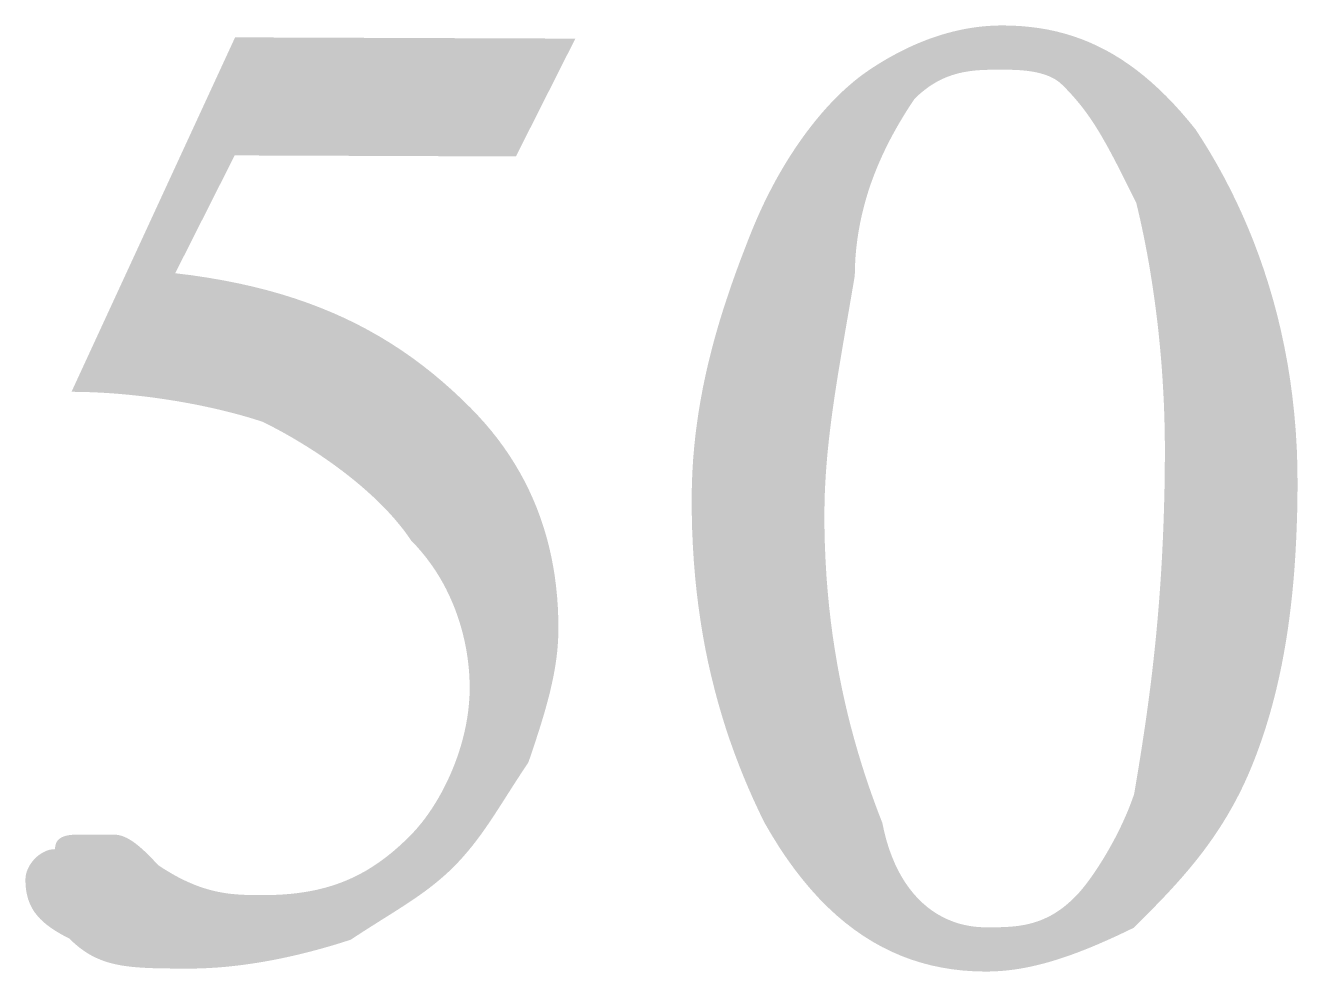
# Model space of a CAD drawing. Header units: millimetres. Extents: x -125 to 146, y -26 to 163.
# Drawn here: x 132.551 to 136.201, y 55.189 to 57.904 of the extents above; entities that cross this region are included whole.
import ezdxf

# ---------------------------------------------------------------- set-up
doc = ezdxf.new("R2010")
doc.units = ezdxf.units.MM
doc.header["$MEASUREMENT"] = 0
doc.layers.get('0').update_dxf_attribs({"color": 255, "linetype": 'CONTINUOUS'})

msp = doc.modelspace()

# ---------------------------------------------------------------- hatches: boundary and pattern name
at = {"true_color": 0x000007}
h = msp.add_hatch(color=7, dxfattribs=at)
h.paths.add_polyline_path([(134.4627, 56.5498), (134.4633, 56.5866), (134.4647, 56.623), (134.4669, 56.6589), (134.4699, 56.6944), (134.4736, 56.7294), (134.4781, 56.7641), (134.4831, 56.7982), (134.4889, 56.832), (134.4951, 56.8653), (134.502, 56.8982), (134.5093, 56.9306), (134.5172, 56.9626), (134.5254, 56.9942), (134.5341, 57.0254), (134.5431, 57.0561), (134.5525, 57.0864), (134.5622, 57.1163), (134.5721, 57.1458), (134.5822, 57.1748), (134.5925, 57.2035), (134.603, 57.2317), (134.6136, 57.2594), (134.6242, 57.2868), (134.6349, 57.3138), (134.6458, 57.34), (134.6571, 57.3657), (134.6688, 57.391), (134.6809, 57.4157), (134.6934, 57.44), (134.7062, 57.4637), (134.7194, 57.4868), (134.7328, 57.5094), (134.7466, 57.5314), (134.7606, 57.5528), (134.7749, 57.5735), (134.7894, 57.5937), (134.8041, 57.6131), (134.819, 57.6319), (134.8341, 57.65), (134.8494, 57.6673), (134.8648, 57.684), (134.8804, 57.6998), (134.896, 57.7149), (134.9118, 57.7292), (134.9276, 57.7427), (134.9435, 57.7554), (134.9594, 57.7672), (134.9753, 57.7782), (134.9912, 57.7885), (135.0071, 57.7984), (135.023, 57.8078), (135.0389, 57.8168), (135.0548, 57.8253), (135.0707, 57.8334), (135.0866, 57.8411), (135.1025, 57.8483), (135.1184, 57.855), (135.1343, 57.8614), (135.1502, 57.8673), (135.1661, 57.8727), (135.182, 57.8777), (135.1979, 57.8823), (135.2138, 57.8864), (135.2297, 57.8901), (135.2456, 57.8934), (135.2615, 57.8962), (135.2773, 57.8986), (135.2932, 57.9005), (135.3091, 57.902), (135.325, 57.903), (135.3409, 57.9036), (135.3567, 57.9038), (135.383, 57.9032), (135.4088, 57.9018), (135.4343, 57.8994), (135.4594, 57.8961), (135.4842, 57.8919), (135.5086, 57.8867), (135.5326, 57.8805), (135.5564, 57.8732), (135.5799, 57.865), (135.6032, 57.8557), (135.6261, 57.8453), (135.6488, 57.8339), (135.6713, 57.8214), (135.6936, 57.8077), (135.7157, 57.7929), (135.7377, 57.7769), (135.7594, 57.7598), (135.781, 57.7415), (135.8025, 57.7219), (135.8239, 57.7012), (135.8452, 57.6791), (135.8664, 57.6559), (135.8875, 57.6313), (135.9086, 57.6054), (135.9294, 57.5731), (135.9498, 57.5399), (135.9696, 57.5058), (135.9889, 57.4709), (136.0075, 57.435), (136.0256, 57.3982), (136.043, 57.3605), (136.0597, 57.3219), (136.0756, 57.2825), (136.0908, 57.2421), (136.1051, 57.2009), (136.1186, 57.1588), (136.1313, 57.1158), (136.143, 57.072), (136.1537, 57.0272), (136.1634, 56.9816), (136.1722, 56.9351), (136.1798, 56.8878), (136.1863, 56.8396), (136.1917, 56.7905), (136.196, 56.7406), (136.199, 56.6898), (136.2007, 56.6382), (136.2012, 56.5857), (136.2008, 56.5438), (136.2, 56.5027), (136.1987, 56.4626), (136.197, 56.4232), (136.1949, 56.3847), (136.1924, 56.3469), (136.1894, 56.3099), (136.1859, 56.2737), (136.182, 56.2382), (136.1777, 56.2035), (136.173, 56.1694), (136.1678, 56.136), (136.1621, 56.1033), (136.1561, 56.0712), (136.1495, 56.0397), (136.1426, 56.0089), (136.1352, 55.9786), (136.1274, 55.949), (136.1191, 55.9198), (136.1104, 55.8912), (136.1013, 55.8631), (136.0917, 55.8356), (136.0817, 55.8085), (136.0712, 55.7818), (136.0603, 55.7558), (136.049, 55.7306), (136.0373, 55.7062), (136.0252, 55.6826), (136.0127, 55.6597), (135.9999, 55.6375), (135.9868, 55.6159), (135.9733, 55.5949), (135.9596, 55.5745), (135.9455, 55.5547), (135.9313, 55.5353), (135.9168, 55.5165), (135.902, 55.4981), (135.8871, 55.48), (135.872, 55.4624), (135.8567, 55.4451), (135.8413, 55.4281), (135.8258, 55.4114), (135.8101, 55.3949), (135.7943, 55.3786), (135.7785, 55.3625), (135.7627, 55.3465), (135.7467, 55.3306), (135.7308, 55.3148), (135.7095, 55.3045), (135.6887, 55.2946), (135.6682, 55.2852), (135.6482, 55.2763), (135.6286, 55.2677), (135.6094, 55.2596), (135.5905, 55.252), (135.5719, 55.2448), (135.5537, 55.238), (135.5357, 55.2317), (135.518, 55.2258), (135.5006, 55.2204), (135.4834, 55.2153), (135.4664, 55.2108), (135.4497, 55.2067), (135.4331, 55.203), (135.4166, 55.1997), (135.4003, 55.1969), (135.3842, 55.1945), (135.3681, 55.1926), (135.3521, 55.1911), (135.3361, 55.1901), (135.3202, 55.1895), (135.3044, 55.1893), (135.2728, 55.1901), (135.2418, 55.1922), (135.2111, 55.1957), (135.1809, 55.2006), (135.1512, 55.2068), (135.1219, 55.2145), (135.093, 55.2236), (135.0646, 55.2342), (135.0367, 55.2463), (135.0092, 55.2598), (134.9821, 55.2749), (134.9555, 55.2915), (134.9293, 55.3097), (134.9036, 55.3294), (134.8783, 55.3507), (134.8535, 55.3737), (134.8291, 55.3982), (134.8052, 55.4245), (134.7817, 55.4524), (134.7586, 55.482), (134.736, 55.5133), (134.7139, 55.5463), (134.6922, 55.5811), (134.6709, 55.6177), (134.6554, 55.6497), (134.6403, 55.6822), (134.6257, 55.7151), (134.6116, 55.7486), (134.5981, 55.7826), (134.585, 55.8171), (134.5725, 55.8521), (134.5606, 55.8877), (134.5493, 55.9239), (134.5386, 55.9608), (134.5285, 55.9982), (134.519, 56.0363), (134.5102, 56.075), (134.5021, 56.1144), (134.4947, 56.1545), (134.4881, 56.1953), (134.4821, 56.2369), (134.4769, 56.2792), (134.4725, 56.3222), (134.4689, 56.3661), (134.4661, 56.4108), (134.4641, 56.4562), (134.463, 56.5026)])
h.paths.add_polyline_path([(134.8436, 56.506), (134.8438, 56.4588), (134.8449, 56.4125), (134.8469, 56.3671), (134.8495, 56.3226), (134.853, 56.2789), (134.8571, 56.2361), (134.8619, 56.1942), (134.8673, 56.1532), (134.8734, 56.113), (134.8799, 56.0737), (134.887, 56.0353), (134.8946, 55.9978), (134.9026, 55.9612), (134.911, 55.9254), (134.9198, 55.8906), (134.929, 55.8566), (134.9384, 55.8235), (134.9481, 55.7913), (134.958, 55.7599), (134.9681, 55.7294), (134.9783, 55.6999), (134.9887, 55.6712), (134.9991, 55.6433), (135.0096, 55.6164), (135.0152, 55.5903), (135.0217, 55.5655), (135.029, 55.5419), (135.0371, 55.5197), (135.0459, 55.4988), (135.0554, 55.4791), (135.0656, 55.4606), (135.0764, 55.4434), (135.0878, 55.4273), (135.0997, 55.4124), (135.1122, 55.3987), (135.1252, 55.3861), (135.1386, 55.3746), (135.1524, 55.3642), (135.1666, 55.3549), (135.1811, 55.3467), (135.1959, 55.3395), (135.211, 55.3333), (135.2263, 55.328), (135.2418, 55.3238), (135.2574, 55.3206), (135.2731, 55.3182), (135.289, 55.3168), (135.3048, 55.3163), (135.3154, 55.3163), (135.326, 55.3163), (135.3366, 55.3164), (135.3472, 55.3166), (135.3578, 55.3169), (135.3683, 55.3174), (135.3789, 55.3182), (135.3895, 55.3191), (135.4001, 55.3204), (135.4107, 55.3221), (135.4213, 55.324), (135.4319, 55.3264), (135.4425, 55.3293), (135.4531, 55.3326), (135.4637, 55.3364), (135.4743, 55.3408), (135.4849, 55.3458), (135.4955, 55.3513), (135.5061, 55.3576), (135.5167, 55.3645), (135.5273, 55.3722), (135.5379, 55.3807), (135.5485, 55.3899), (135.5591, 55.4001), (135.565, 55.4058), (135.5712, 55.4124), (135.5778, 55.4198), (135.5847, 55.428), (135.5918, 55.4369), (135.5992, 55.4466), (135.6068, 55.457), (135.6146, 55.468), (135.6225, 55.4795), (135.6304, 55.4917), (135.6385, 55.5043), (135.6466, 55.5175), (135.6546, 55.531), (135.6626, 55.545), (135.6706, 55.5594), (135.6784, 55.574), (135.686, 55.589), (135.6935, 55.6042), (135.7007, 55.6196), (135.7077, 55.6352), (135.7144, 55.6509), (135.7207, 55.6667), (135.7267, 55.6825), (135.7322, 55.6984), (135.7376, 55.7304), (135.743, 55.7628), (135.7484, 55.7957), (135.7537, 55.8292), (135.7589, 55.8633), (135.7641, 55.898), (135.7691, 55.9334), (135.774, 55.9695), (135.7788, 56.0063), (135.7834, 56.0439), (135.7878, 56.0823), (135.792, 56.1215), (135.796, 56.1616), (135.7998, 56.2027), (135.8033, 56.2447), (135.8065, 56.2877), (135.8095, 56.3317), (135.8121, 56.3768), (135.8144, 56.423), (135.8164, 56.4703), (135.818, 56.5188), (135.8193, 56.5685), (135.8201, 56.6195), (135.8205, 56.6717), (135.8204, 56.7086), (135.8199, 56.745), (135.819, 56.7809), (135.8177, 56.8164), (135.816, 56.8514), (135.814, 56.8858), (135.8117, 56.9198), (135.809, 56.9531), (135.806, 56.9859), (135.8028, 57.0181), (135.7993, 57.0497), (135.7955, 57.0806), (135.7916, 57.1109), (135.7874, 57.1405), (135.7831, 57.1694), (135.7785, 57.1975), (135.7739, 57.225), (135.7691, 57.2516), (135.7641, 57.2775), (135.7591, 57.3026), (135.754, 57.3268), (135.7489, 57.3502), (135.7437, 57.3727), (135.7385, 57.3944), (135.7282, 57.4151), (135.7183, 57.4351), (135.7088, 57.4542), (135.6996, 57.4725), (135.6907, 57.4901), (135.682, 57.507), (135.6735, 57.5233), (135.6652, 57.5389), (135.6571, 57.5539), (135.649, 57.5684), (135.641, 57.5824), (135.6331, 57.5958), (135.6251, 57.6089), (135.6171, 57.6215), (135.6089, 57.6338), (135.6007, 57.6457), (135.5922, 57.6574), (135.5836, 57.6688), (135.5747, 57.68), (135.5656, 57.6909), (135.5561, 57.7018), (135.5463, 57.7125), (135.5361, 57.7232), (135.5254, 57.7338), (135.52, 57.7389), (135.5141, 57.7436), (135.5078, 57.7479), (135.5012, 57.7517), (135.4943, 57.7553), (135.4872, 57.7584), (135.4798, 57.7613), (135.4722, 57.7638), (135.4645, 57.766), (135.4567, 57.768), (135.4488, 57.7697), (135.4409, 57.7712), (135.433, 57.7724), (135.4251, 57.7735), (135.4173, 57.7743), (135.4096, 57.775), (135.402, 57.7756), (135.3946, 57.776), (135.3875, 57.7763), (135.3806, 57.7765), (135.374, 57.7766), (135.3677, 57.7767), (135.3618, 57.7768), (135.3563, 57.7768), (135.3457, 57.7768), (135.3351, 57.7768), (135.3245, 57.7767), (135.3139, 57.7765), (135.3033, 57.7762), (135.2928, 57.7757), (135.2822, 57.775), (135.2716, 57.774), (135.261, 57.7727), (135.2504, 57.771), (135.2398, 57.7691), (135.2292, 57.7667), (135.2186, 57.7638), (135.208, 57.7605), (135.1974, 57.7567), (135.1868, 57.7523), (135.1762, 57.7474), (135.1656, 57.7418), (135.155, 57.7355), (135.1444, 57.7286), (135.1338, 57.7209), (135.1232, 57.7124), (135.1126, 57.7032), (135.102, 57.6931), (135.0913, 57.677), (135.0807, 57.6605), (135.0702, 57.6436), (135.0598, 57.6262), (135.0495, 57.6084), (135.0394, 57.5901), (135.0295, 57.5714), (135.0199, 57.5522), (135.0106, 57.5327), (135.0016, 57.5126), (134.9929, 57.4921), (134.9847, 57.4712), (134.9769, 57.4499), (134.9696, 57.4281), (134.9628, 57.4058), (134.9566, 57.3831), (134.9509, 57.36), (134.9459, 57.3364), (134.9415, 57.3124), (134.9378, 57.288), (134.9348, 57.2631), (134.9326, 57.2377), (134.9313, 57.2119), (134.9307, 57.1857), (134.9253, 57.1539), (134.9199, 57.1225), (134.9146, 57.0915), (134.9093, 57.061), (134.9041, 57.0308), (134.899, 57.001), (134.894, 56.9716), (134.8891, 56.9425), (134.8843, 56.9137), (134.8798, 56.8852), (134.8754, 56.857), (134.8712, 56.829), (134.8673, 56.8013), (134.8635, 56.7738), (134.8601, 56.7465), (134.8569, 56.7193), (134.854, 56.6923), (134.8514, 56.6654), (134.8492, 56.6387), (134.8473, 56.612), (134.8458, 56.5855), (134.8446, 56.559), (134.8439, 56.5325)])
msp.add_hatch(color=7, dxfattribs=at).paths.add_polyline_path([(134.1289, 57.866), (133.9583, 57.5279), (133.1514, 57.5309), (132.9808, 57.1929), (133.0281, 57.187), (133.074, 57.1801), (133.1187, 57.1724), (133.1621, 57.1638), (133.2043, 57.1543), (133.2454, 57.1439), (133.2853, 57.1326), (133.3242, 57.1204), (133.362, 57.1073), (133.3988, 57.0933), (133.4346, 57.0785), (133.4695, 57.0628), (133.5034, 57.0462), (133.5365, 57.0287), (133.5688, 57.0103), (133.6003, 56.9911), (133.6311, 56.971), (133.6612, 56.95), (133.6905, 56.9282), (133.7193, 56.9055), (133.7474, 56.8819), (133.775, 56.8575), (133.8021, 56.8322), (133.8287, 56.8061), (133.8493, 56.7846), (133.8691, 56.7627), (133.888, 56.7404), (133.906, 56.7176), (133.9231, 56.6944), (133.9393, 56.6708), (133.9546, 56.6467), (133.9691, 56.6221), (133.9827, 56.5972), (133.9954, 56.5718), (134.0072, 56.5459), (134.0181, 56.5197), (134.0282, 56.4929), (134.0373, 56.4658), (134.0456, 56.4382), (134.053, 56.4102), (134.0595, 56.3817), (134.0651, 56.3528), (134.0699, 56.3235), (134.0737, 56.2937), (134.0767, 56.2635), (134.0788, 56.2328), (134.08, 56.2017), (134.0803, 56.1702), (134.08, 56.1543), (134.0793, 56.1384), (134.0782, 56.1226), (134.0768, 56.1067), (134.0749, 56.0908), (134.0727, 56.075), (134.0702, 56.0591), (134.0673, 56.0432), (134.0642, 56.0274), (134.0607, 56.0115), (134.0571, 55.9956), (134.0532, 55.9798), (134.049, 55.9639), (134.0447, 55.9481), (134.0402, 55.9322), (134.0355, 55.9163), (134.0307, 55.9005), (134.0257, 55.8846), (134.0206, 55.8688), (134.0155, 55.8529), (134.0102, 55.8371), (134.0049, 55.8212), (133.9996, 55.8053), (133.9942, 55.7895), (133.9838, 55.7739), (133.9738, 55.7587), (133.9641, 55.7439), (133.9548, 55.7295), (133.9458, 55.7154), (133.937, 55.7017), (133.9285, 55.6883), (133.9201, 55.6752), (133.9119, 55.6624), (133.9038, 55.6499), (133.8958, 55.6376), (133.8878, 55.6255), (133.8798, 55.6137), (133.8718, 55.602), (133.8637, 55.5905), (133.8555, 55.5791), (133.8471, 55.5679), (133.8386, 55.5568), (133.8298, 55.5457), (133.8208, 55.5348), (133.8115, 55.5239), (133.8019, 55.513), (133.7919, 55.5022), (133.7815, 55.4913), (133.7709, 55.481), (133.7602, 55.471), (133.7495, 55.4615), (133.7388, 55.4523), (133.728, 55.4433), (133.7171, 55.4346), (133.7061, 55.4262), (133.695, 55.4179), (133.6837, 55.4098), (133.6722, 55.4018), (133.6606, 55.3939), (133.6488, 55.386), (133.6367, 55.3781), (133.6245, 55.3701), (133.6119, 55.3621), (133.5991, 55.354), (133.586, 55.3457), (133.5725, 55.3373), (133.5588, 55.3286), (133.5447, 55.3197), (133.5302, 55.3105), (133.5153, 55.3009), (133.5001, 55.291), (133.4844, 55.2807), (133.4682, 55.2755), (133.4517, 55.2703), (133.4347, 55.2651), (133.4173, 55.26), (133.3995, 55.255), (133.3813, 55.25), (133.3628, 55.2452), (133.344, 55.2405), (133.3249, 55.2359), (133.3054, 55.2315), (133.2858, 55.2273), (133.2659, 55.2233), (133.2457, 55.2195), (133.2254, 55.216), (133.2049, 55.2127), (133.1842, 55.2097), (133.1634, 55.207), (133.1425, 55.2046), (133.1215, 55.2025), (133.1004, 55.2008), (133.0793, 55.1995), (133.0581, 55.1985), (133.0369, 55.1979), (133.0157, 55.1978), (132.995, 55.1979), (132.9751, 55.198), (132.956, 55.1982), (132.9377, 55.1985), (132.9202, 55.1989), (132.9033, 55.1995), (132.8871, 55.2004), (132.8715, 55.2015), (132.8565, 55.2028), (132.8421, 55.2046), (132.8281, 55.2066), (132.8147, 55.2091), (132.8017, 55.212), (132.7891, 55.2154), (132.7769, 55.2193), (132.765, 55.2238), (132.7534, 55.2289), (132.742, 55.2345), (132.7309, 55.2409), (132.72, 55.2479), (132.7092, 55.2556), (132.6985, 55.2642), (132.6879, 55.2735), (132.6774, 55.2837), (132.667, 55.289), (132.6571, 55.2944), (132.6477, 55.2998), (132.6387, 55.3052), (132.6301, 55.3107), (132.6219, 55.3163), (132.6143, 55.322), (132.607, 55.3279), (132.6002, 55.3339), (132.5938, 55.34), (132.5879, 55.3463), (132.5824, 55.3529), (132.5773, 55.3596), (132.5727, 55.3666), (132.5686, 55.3738), (132.5649, 55.3813), (132.5616, 55.3891), (132.5587, 55.3973), (132.5564, 55.4057), (132.5544, 55.4145), (132.5529, 55.4237), (132.5518, 55.4332), (132.5512, 55.4431), (132.551, 55.4535), (132.5513, 55.4588), (132.5519, 55.4641), (132.553, 55.4694), (132.5544, 55.4747), (132.5562, 55.4799), (132.5584, 55.485), (132.5609, 55.49), (132.5637, 55.4949), (132.5668, 55.4997), (132.5702, 55.5043), (132.5738, 55.5087), (132.5777, 55.5129), (132.5818, 55.517), (132.5861, 55.5207), (132.5906, 55.5242), (132.5952, 55.5274), (132.6, 55.5303), (132.6049, 55.5329), (132.6099, 55.5352), (132.615, 55.5371), (132.6202, 55.5386), (132.6254, 55.5396), (132.6307, 55.5403), (132.636, 55.5405), (132.6362, 55.5456), (132.6369, 55.5502), (132.638, 55.5545), (132.6394, 55.5583), (132.6412, 55.5618), (132.6434, 55.565), (132.6459, 55.5678), (132.6487, 55.5703), (132.6518, 55.5725), (132.6551, 55.5744), (132.6587, 55.576), (132.6626, 55.5775), (132.6667, 55.5787), (132.671, 55.5797), (132.6754, 55.5805), (132.6801, 55.5811), (132.6848, 55.5816), (132.6897, 55.582), (132.6948, 55.5822), (132.6999, 55.5824), (132.705, 55.5825), (132.7103, 55.5825), (132.7155, 55.5825), (132.7208, 55.5825), (132.7261, 55.5825), (132.7314, 55.5825), (132.7366, 55.5825), (132.7418, 55.5825), (132.7469, 55.5824), (132.7519, 55.5824), (132.7568, 55.5824), (132.7616, 55.5824), (132.7662, 55.5824), (132.7707, 55.5823), (132.775, 55.5823), (132.779, 55.5823), (132.7829, 55.5823), (132.7865, 55.5823), (132.7899, 55.5823), (132.793, 55.5823), (132.7957, 55.5823), (132.7982, 55.5822), (132.8004, 55.5822), (132.8022, 55.5822), (132.8036, 55.5822), (132.8046, 55.5822), (132.8053, 55.5822), (132.8055, 55.5822), (132.8108, 55.582), (132.8161, 55.5813), (132.8214, 55.5803), (132.8266, 55.5788), (132.8319, 55.577), (132.8372, 55.5748), (132.8425, 55.5723), (132.8478, 55.5694), (132.8531, 55.5663), (132.8583, 55.5628), (132.8636, 55.5591), (132.8689, 55.5552), (132.8742, 55.551), (132.8794, 55.5466), (132.8847, 55.542), (132.89, 55.5372), (132.8953, 55.5323), (132.9005, 55.5272), (132.9058, 55.5219), (132.9111, 55.5166), (132.9164, 55.5112), (132.9216, 55.5056), (132.9269, 55.5001), (132.9322, 55.4944), (132.9478, 55.4842), (132.963, 55.4749), (132.9778, 55.4663), (132.9922, 55.4585), (133.0063, 55.4515), (133.02, 55.4452), (133.0333, 55.4395), (133.0464, 55.4344), (133.0592, 55.43), (133.0717, 55.4261), (133.0839, 55.4227), (133.0959, 55.4197), (133.1077, 55.4173), (133.1193, 55.4152), (133.1307, 55.4135), (133.142, 55.4121), (133.1531, 55.4111), (133.164, 55.4102), (133.1749, 55.4096), (133.1857, 55.4092), (133.1964, 55.409), (133.207, 55.4088), (133.2176, 55.4087), (133.2282, 55.4087), (133.2495, 55.4088), (133.2703, 55.4094), (133.2907, 55.4105), (133.3107, 55.4121), (133.3302, 55.4142), (133.3495, 55.4169), (133.3684, 55.4201), (133.3869, 55.4239), (133.4051, 55.4283), (133.4231, 55.4333), (133.4408, 55.4389), (133.4582, 55.4452), (133.4754, 55.4522), (133.4924, 55.4598), (133.5091, 55.4682), (133.5258, 55.4773), (133.5422, 55.4872), (133.5585, 55.4979), (133.5748, 55.5093), (133.5909, 55.5216), (133.6069, 55.5346), (133.6229, 55.5486), (133.6389, 55.5634), (133.6548, 55.5791), (133.6654, 55.5901), (133.676, 55.6019), (133.6865, 55.6145), (133.6969, 55.6279), (133.7072, 55.6421), (133.7173, 55.6569), (133.7271, 55.6724), (133.7367, 55.6885), (133.7461, 55.7052), (133.755, 55.7225), (133.7637, 55.7403), (133.7719, 55.7586), (133.7797, 55.7773), (133.787, 55.7964), (133.7938, 55.8159), (133.8, 55.8357), (133.8057, 55.8558), (133.8107, 55.8762), (133.8151, 55.8968), (133.8187, 55.9175), (133.8217, 55.9385), (133.8238, 55.9595), (133.8252, 55.9806), (133.8257, 56.0018), (133.8255, 56.0179), (133.8249, 56.0344), (133.8238, 56.0512), (133.8222, 56.0684), (133.8201, 56.0859), (133.8175, 56.1037), (133.8143, 56.1217), (133.8105, 56.1398), (133.8062, 56.1581), (133.8012, 56.1765), (133.7957, 56.195), (133.7894, 56.2136), (133.7826, 56.2321), (133.775, 56.2506), (133.7667, 56.2691), (133.7578, 56.2874), (133.7481, 56.3056), (133.7376, 56.3236), (133.7264, 56.3414), (133.7143, 56.3589), (133.7015, 56.3761), (133.6878, 56.393), (133.6733, 56.4096), (133.6579, 56.4257), (133.647, 56.4417), (133.6352, 56.4575), (133.6225, 56.4734), (133.6092, 56.4892), (133.595, 56.505), (133.5802, 56.5206), (133.5647, 56.5362), (133.5485, 56.5516), (133.5318, 56.5668), (133.5145, 56.582), (133.4967, 56.5969), (133.4784, 56.6116), (133.4596, 56.6261), (133.4404, 56.6404), (133.4208, 56.6544), (133.4009, 56.6681), (133.3807, 56.6816), (133.3602, 56.6947), (133.3394, 56.7075), (133.3184, 56.72), (133.2973, 56.7321), (133.276, 56.7438), (133.2546, 56.7551), (133.2332, 56.766), (133.2169, 56.7713), (133.1998, 56.7767), (133.1818, 56.782), (133.1631, 56.7872), (133.1437, 56.7924), (133.1235, 56.7975), (133.1027, 56.8025), (133.0813, 56.8073), (133.0592, 56.812), (133.0367, 56.8166), (133.0136, 56.8209), (132.99, 56.8251), (132.966, 56.829), (132.9416, 56.8327), (132.9168, 56.8362), (132.8917, 56.8394), (132.8663, 56.8422), (132.8406, 56.8448), (132.8147, 56.8471), (132.7886, 56.849), (132.7624, 56.8505), (132.7361, 56.8516), (132.7096, 56.8524), (132.6832, 56.8527), (133.1526, 57.8696)])

doc.saveas('drawing.dxf')
